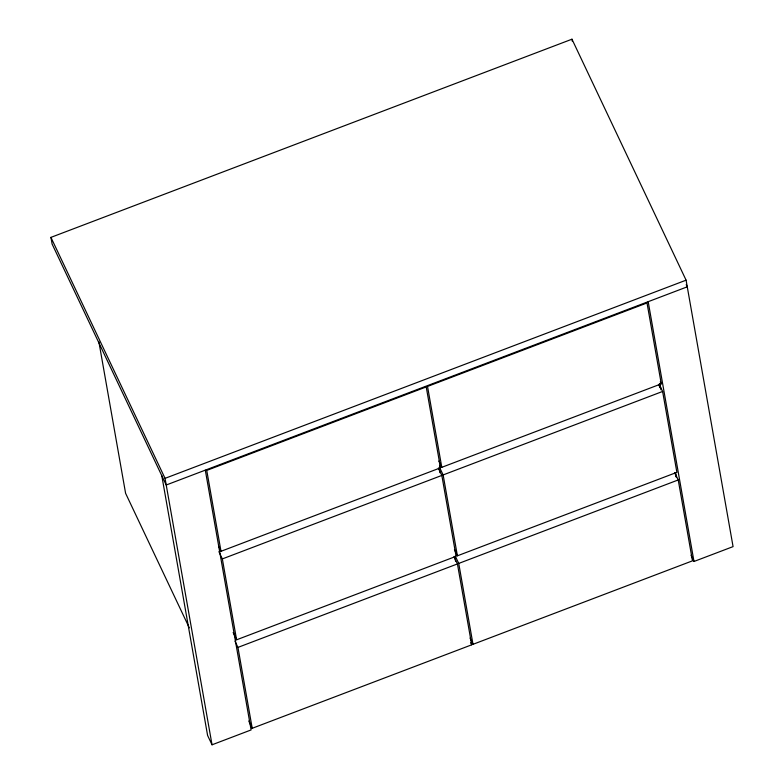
<?xml version="1.0" encoding="UTF-8"?>
<svg xmlns="http://www.w3.org/2000/svg" width="784" height="784" viewBox="0 0 784 784"><rect width="100%" height="100%" fill="white"/><g stroke="black" fill="none" stroke-linecap="round" stroke-linejoin="round"><path stroke-width="1.18" d="M686.216 284.621L687.264 286.826L166.218 485.012L52.107 244.04L50.931 237.376L571.967 39.2L686.088 280.172L733.069 546.624L693.987 561.481L691.037 555.239M205.3 470.145L251.105 729.933L212.033 744.8L165.052 478.348L686.088 280.172M221 551.299L440.49 467.813L426.222 386.933L206.741 470.41L221 551.299L218.53 546.095M441.794 467.323L661.275 383.837L647.016 302.947L427.525 386.434L441.794 467.323L438.834 461.07M441.833 475.427L456.092 556.317L236.601 639.803L222.342 558.914L441.833 475.427L438.374 468.136M662.617 391.451L676.886 472.34L457.395 555.817L443.136 474.937L662.617 391.451L659.168 384.16M457.435 563.931L471.694 644.82L252.213 728.297L237.944 647.408L457.435 563.931L453.985 556.64M678.229 479.945L692.488 560.834L472.997 644.321L458.738 563.431L678.229 479.945L674.769 472.664M660.295 381.759L661.275 383.837M658.717 384.738L660.197 387.855L659.56 384.248M439.501 465.735L440.49 467.813M439.677 467.646L443.136 474.937M454.436 549.574L457.395 555.817M455.288 556.14L458.738 563.431M470.037 638.068L472.997 644.321M470.714 642.733L471.694 644.82M218.893 551.622L222.342 558.914M50.931 237.376L165.052 478.348M233.152 632.512L236.601 639.803M234.984 641.165L237.944 647.408M248.753 721.015L252.213 728.297M189.316 627.847L125.597 493.303L98.872 341.755M212.033 744.8L207.593 735.431L161.788 475.643M648.182 301.693L693.987 561.481M659.863 383.729L660.922 389.746M675.553 472.732L676.406 477.544M675.161 472.752L675.798 476.358M571.967 39.2L572.359 41.425M439.118 467.94L439.951 472.703M454.72 556.444L455.553 561.197"/></g></svg>
